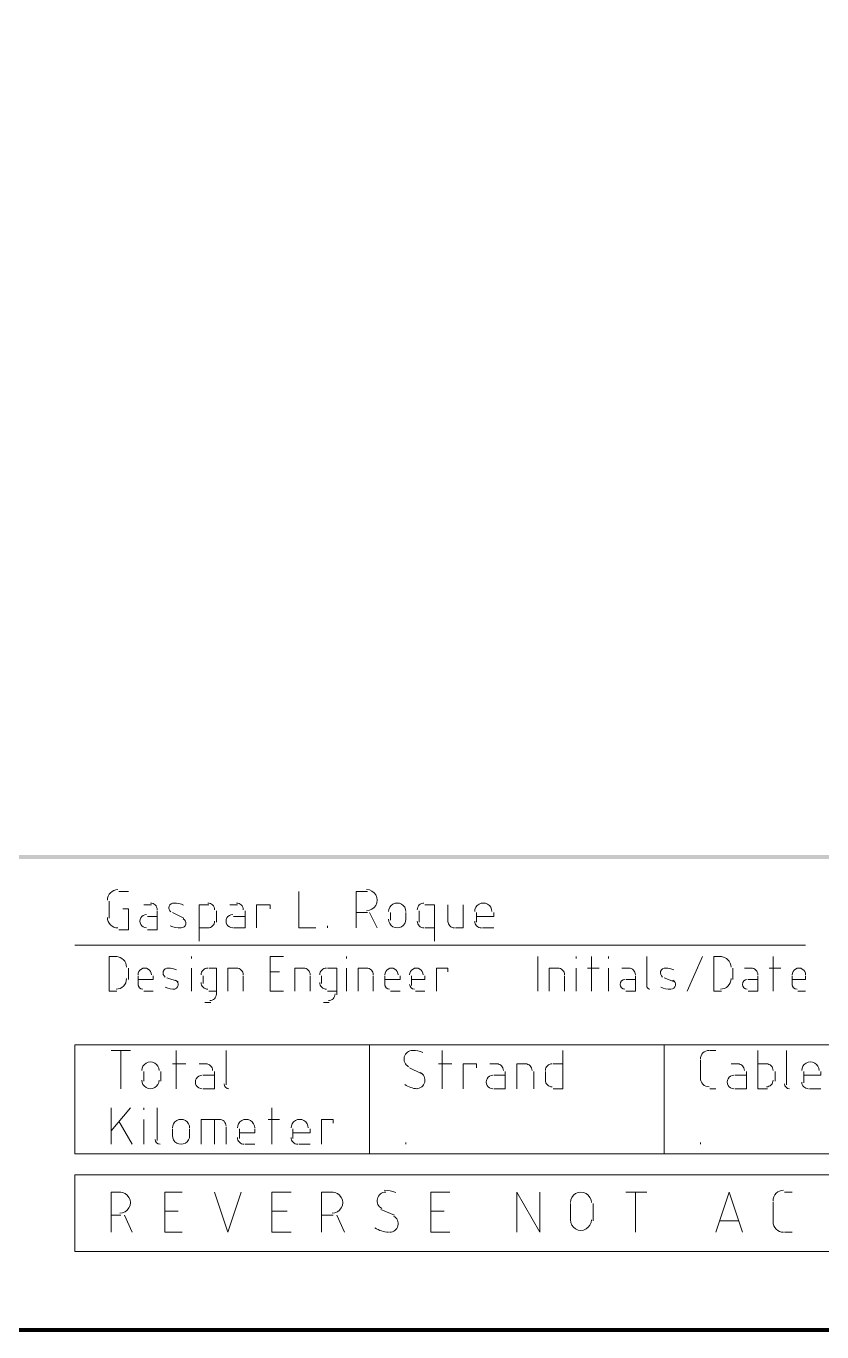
# Model space of a CAD drawing. Header units: millimetres. Extents: x 3.6 to 37.8, y 0.6 to 28.7.
# Drawn here: x 22.488 to 24.223, y 0.556 to 3.4 of the extents above; entities that cross this region are included whole.
import ezdxf

# ---------------------------------------------------------------- set-up
doc = ezdxf.new("R2010")
doc.units = ezdxf.units.MM
doc.layers.add('PDF_0', color=7, linetype='Continuous')

msp = doc.modelspace()

# ---------------------------------------------------------------- linework, layer by layer
at = {"layer": 'PDF_0', "lineweight": 0, "const_width": 0.00834}
msp.add_lwpolyline([(37.81912, 0.56017), (37.81912, 28.6618), (3.62095, 28.6618), (3.62095, 0.56017)], close=True, dxfattribs=at)
at = {"layer": 'PDF_0', "lineweight": 9}
for points in [[(22.69036, 1.5151), (22.71121, 1.5151)], [(23.08234, 1.5151), (23.08234, 1.43587), (23.11987, 1.43587)], [(23.20744, 1.43587), (23.20744, 1.5151), (23.23246, 1.5151)], [(22.66951, 1.45672), (22.66951, 1.49425)], [(22.74457, 1.48591), (22.76125, 1.48591)], [(22.8655, 1.40668), (22.8655, 1.48591), (22.88635, 1.48591)], [(22.93222, 1.48591), (22.9489, 1.48591)], [(22.9906, 1.43587), (22.9906, 1.48591), (23.01979, 1.48591), (23.01979, 1.47757)], [(23.37841, 1.40668), (23.37841, 1.48591), (23.35756, 1.48591)], [(23.4076, 1.48591), (23.4076, 1.44838)], [(23.42428, 1.43587), (23.44096, 1.43587), (23.44096, 1.48591)], [(22.6987, 1.47757), (22.71121, 1.47757), (22.71121, 1.4317), (22.69036, 1.4317)], [(22.77376, 1.4734), (22.77376, 1.4317), (22.75291, 1.4317)], [(22.75291, 1.46089), (22.77376, 1.46089)], [(22.80712, 1.46923), (22.83214, 1.45672)], [(22.90303, 1.4734), (22.90303, 1.44838)], [(22.96558, 1.4734), (22.96558, 1.43587), (22.94056, 1.43587)], [(22.94056, 1.46089), (22.96558, 1.46089)], [(23.23246, 1.46923), (23.20744, 1.46923)], [(23.23663, 1.46923), (23.25331, 1.43587)], [(23.2825, 1.45255), (23.2825, 1.46923)], [(23.31586, 1.46923), (23.31586, 1.45255)], [(23.34505, 1.4734), (23.34505, 1.44838)], [(23.47015, 1.44838), (23.47015, 1.46923)], [(23.50768, 1.46923), (23.50768, 1.46089), (23.47015, 1.46089)], [(22.88635, 1.43587), (22.8655, 1.43587)], [(23.14489, 1.43587), (23.14489, 1.44004)], [(23.35756, 1.43587), (23.37841, 1.43587)], [(23.50768, 1.43587), (23.48266, 1.43587)], [(22.68619, 1.37332), (22.66951, 1.37332), (22.66951, 1.29826), (22.68619, 1.29826)], [(22.84882, 1.36915), (22.84882, 1.37332)], [(23.04898, 1.29826), (23.01979, 1.29826), (23.01979, 1.37332), (23.04898, 1.37332)], [(23.18659, 1.36915), (23.18659, 1.37332)], [(23.60359, 1.29826), (23.60359, 1.37332)], [(23.68699, 1.36915), (23.68699, 1.37332)], [(23.72035, 1.29826), (23.72035, 1.37332)], [(23.75788, 1.36915), (23.75788, 1.37332)], [(23.84128, 1.3066), (23.84128, 1.37332)], [(23.92885, 1.29826), (23.96221, 1.37332)], [(24.00391, 1.37332), (23.98723, 1.37332), (23.98723, 1.29826), (24.00391, 1.29826)], [(24.1165, 1.29826), (24.1165, 1.37332)], [(22.71121, 1.32328), (22.71121, 1.3483)], [(22.84882, 1.29826), (22.84882, 1.3483)], [(22.90303, 1.28992), (22.90303, 1.3483), (22.88635, 1.3483)], [(22.92805, 1.29826), (22.92805, 1.3483), (22.9489, 1.3483)], [(23.04064, 1.33996), (23.01979, 1.33996)], [(23.074, 1.29826), (23.074, 1.3483), (23.09485, 1.3483)], [(23.16574, 1.28992), (23.16574, 1.3483), (23.14489, 1.3483)], [(23.18659, 1.29826), (23.18659, 1.3483)], [(23.21161, 1.29826), (23.21161, 1.3483), (23.23246, 1.3483)], [(23.38258, 1.29826), (23.38258, 1.3483), (23.4076, 1.3483), (23.4076, 1.33996)], [(23.62861, 1.29826), (23.62861, 1.3483), (23.64946, 1.3483)], [(23.68699, 1.29826), (23.68699, 1.3483)], [(23.71201, 1.3483), (23.73703, 1.3483)], [(23.75788, 1.29826), (23.75788, 1.3483)], [(23.78707, 1.3483), (23.80375, 1.3483)], [(24.02893, 1.32328), (24.02893, 1.3483)], [(24.05395, 1.3483), (24.07063, 1.3483)], [(24.10816, 1.3483), (24.13318, 1.3483)], [(22.73206, 1.31077), (22.73206, 1.33162)], [(22.76542, 1.33162), (22.76542, 1.32328), (22.73206, 1.32328)], [(22.79461, 1.32745), (22.81963, 1.31911)], [(22.87384, 1.33162), (22.87384, 1.31494)], [(22.96141, 1.33162), (22.96141, 1.29826)], [(23.10736, 1.33162), (23.10736, 1.29826)], [(23.13238, 1.33162), (23.13238, 1.31494)], [(23.24497, 1.33162), (23.24497, 1.29826)], [(23.26999, 1.31077), (23.26999, 1.33162)], [(23.30335, 1.33162), (23.30335, 1.32328), (23.26999, 1.32328)], [(23.32837, 1.31077), (23.32837, 1.33162)], [(23.35756, 1.33162), (23.35756, 1.32328), (23.32837, 1.32328)], [(23.66197, 1.33162), (23.66197, 1.29826)], [(23.81626, 1.33162), (23.81626, 1.29826), (23.79541, 1.29826)], [(23.79541, 1.32328), (23.81626, 1.32328)], [(23.87881, 1.32745), (23.89966, 1.31911)], [(24.08314, 1.33162), (24.08314, 1.29826), (24.06229, 1.29826)], [(24.06229, 1.32328), (24.08314, 1.32328)], [(24.1582, 1.31077), (24.1582, 1.33162)], [(24.18739, 1.33162), (24.18739, 1.32328), (24.1582, 1.32328)], [(22.76542, 1.29826), (22.74457, 1.29826)], [(22.88635, 1.29826), (22.90303, 1.29826)], [(23.14489, 1.29826), (23.16574, 1.29826)], [(23.30335, 1.29826), (23.2825, 1.29826)], [(23.35756, 1.29826), (23.33671, 1.29826)], [(24.18739, 1.29826), (24.17071, 1.29826)], [(22.87801, 1.27324), (22.89052, 1.27324)], [(23.13655, 1.27324), (23.14906, 1.27324)], [(22.67368, 1.16899), (22.71538, 1.16899)], [(22.69453, 1.08559), (22.69453, 1.16899)], [(22.81546, 1.08559), (22.81546, 1.16899)], [(22.92388, 1.09393), (22.92388, 1.16899)], [(23.39509, 1.08559), (23.39509, 1.16899)], [(23.6578, 1.16899), (23.6578, 1.08559), (23.63695, 1.08559)], [(23.97889, 1.16899), (23.9914, 1.16899)], [(24.08314, 1.16899), (24.08314, 1.08559), (24.10399, 1.08559)], [(24.14569, 1.09393), (24.14569, 1.16899)], [(22.80712, 1.1398), (22.83631, 1.1398)], [(22.8655, 1.1398), (22.88218, 1.1398)], [(23.38675, 1.1398), (23.41594, 1.1398)], [(23.44096, 1.08559), (23.44096, 1.1398), (23.47015, 1.1398), (23.47015, 1.13146)], [(23.49934, 1.1398), (23.51602, 1.1398)], [(23.55772, 1.08559), (23.55772, 1.1398), (23.57857, 1.1398)], [(23.63695, 1.1398), (23.6578, 1.1398)], [(23.95804, 1.10644), (23.95804, 1.14814)], [(24.02476, 1.1398), (24.04144, 1.1398)], [(24.10399, 1.1398), (24.08314, 1.1398)], [(22.74457, 1.10227), (22.74457, 1.12312)], [(22.7821, 1.12312), (22.7821, 1.10227)], [(22.89886, 1.12312), (22.89886, 1.08559), (22.87384, 1.08559)], [(22.87384, 1.11478), (22.89886, 1.11478)], [(23.3242, 1.13146), (23.34922, 1.11895)], [(23.5327, 1.12312), (23.5327, 1.08559), (23.50768, 1.08559)], [(23.50768, 1.11478), (23.5327, 1.11478)], [(23.59525, 1.12312), (23.59525, 1.08559)], [(23.62027, 1.10227), (23.62027, 1.12312)], [(24.05812, 1.12312), (24.05812, 1.08559), (24.0331, 1.08559)], [(24.0331, 1.11478), (24.05812, 1.11478)], [(24.12067, 1.10227), (24.12067, 1.12312)], [(24.18322, 1.0981), (24.18322, 1.12312)], [(24.22075, 1.12312), (24.22075, 1.11478), (24.18322, 1.11478)], [(23.9914, 1.08559), (23.97889, 1.08559)], [(24.22075, 1.08559), (24.19573, 1.08559)], [(22.67368, 0.96466), (22.67368, 1.04389)], [(22.71538, 1.04389), (22.67368, 0.99385)], [(22.74457, 1.03972), (22.74457, 1.04389)], [(22.77376, 0.973), (22.77376, 1.04389)], [(23.02396, 0.96466), (23.02396, 1.04389)], [(22.69036, 1.0147), (22.71955, 0.96466)], [(22.74457, 0.96466), (22.74457, 1.01887)], [(22.80712, 0.98134), (22.80712, 0.99802)], [(22.84465, 0.99802), (22.84465, 0.98134)], [(22.86967, 0.96466), (22.86967, 1.01887), (22.91137, 1.01887)], [(22.89886, 0.96466), (22.89886, 1.01887)], [(22.92388, 1.00219), (22.92388, 0.96466)], [(22.95307, 0.97717), (22.95307, 0.99802)], [(22.98643, 0.99802), (22.98643, 0.98968), (22.95307, 0.98968)], [(23.01562, 1.01887), (23.04064, 1.01887)], [(23.06983, 0.97717), (23.06983, 0.99802)], [(23.10736, 0.99802), (23.10736, 0.98968), (23.06983, 0.98968)], [(23.13238, 0.96466), (23.13238, 1.01887), (23.1574, 1.01887), (23.1574, 1.01053)], [(23.31586, 0.96466), (23.31586, 0.96883)], [(23.95804, 0.96466), (23.95804, 0.96883)], [(22.98643, 0.96466), (22.96558, 0.96466)], [(23.10736, 0.96466), (23.08234, 0.96466)], [(22.67368, 0.77284), (22.67368, 0.86041), (22.69453, 0.86041)], [(22.82797, 0.77284), (22.79044, 0.77284), (22.79044, 0.86041), (22.82797, 0.86041)], [(22.89886, 0.86041), (22.92805, 0.77284), (22.95724, 0.86041)], [(23.06566, 0.77284), (23.02396, 0.77284), (23.02396, 0.86041), (23.06566, 0.86041)], [(23.13238, 0.77284), (23.13238, 0.86041), (23.1574, 0.86041)], [(23.41177, 0.77284), (23.37007, 0.77284), (23.37007, 0.86041), (23.41177, 0.86041)], [(23.55772, 0.77284), (23.55772, 0.86041), (23.60776, 0.77284), (23.60776, 0.86041)], [(23.79541, 0.86041), (23.84128, 0.86041)], [(23.81626, 0.77284), (23.81626, 0.86041)], [(23.9914, 0.77284), (24.02059, 0.86041), (24.04978, 0.77284)], [(24.14152, 0.86041), (24.1582, 0.86041)], [(23.67448, 0.79786), (23.67448, 0.83539)], [(23.72452, 0.83539), (23.72452, 0.79786)], [(24.1165, 0.79369), (24.1165, 0.83956)], [(22.69453, 0.81037), (22.67368, 0.81037)], [(22.70287, 0.81037), (22.71955, 0.77284)], [(22.81963, 0.81871), (22.79044, 0.81871)], [(23.05732, 0.81871), (23.02396, 0.81871)], [(23.1574, 0.81037), (23.13238, 0.81037)], [(23.16574, 0.81037), (23.18242, 0.77284)], [(23.26165, 0.82288), (23.29084, 0.81037)], [(23.39926, 0.81871), (23.37007, 0.81871)], [(24.04144, 0.79786), (23.99974, 0.79786)], [(24.1582, 0.77284), (24.14152, 0.77284)]]:
    msp.add_lwpolyline(points, dxfattribs=at)
for points in [[(22.83149, 1.48548, 0.0944784), (22.81091, 1.49005, 0.7874404), (22.80398, 1.47063)], [(22.80222, 1.44045, 0.1417303), (22.82598, 1.43587, 0.7873856), (22.83055, 1.45562)], [(22.81568, 1.34438, 0.0944757), (22.79815, 1.34828, 0.7874404), (22.79147, 1.32885)], [(23.89988, 1.34438, 0.0944757), (23.88235, 1.34828, 0.7874404), (23.87567, 1.32885)], [(23.8716, 1.30657, 0.141732), (23.8935, 1.30243, 0.7873856), (23.89807, 1.32218)], [(23.35321, 1.16455, 0.094474), (23.331, 1.16899, 0.7874153), (23.32197, 1.13349)]]:
    msp.add_lwpolyline(points, format="xyb", dxfattribs=at)
at = {"layer": 'PDF_0', "color": 8, "lineweight": 0, "true_color": 0x7f7f7f}
msp.add_lwpolyline([(22.59445, 1.39834), (24.18739, 1.39834)], dxfattribs=at)
at = {"layer": 'PDF_0', "color": 254, "lineweight": 0, "true_color": 0xdcdcdc}
for points in [[(22.59445, 0.94381), (25.80535, 0.94381), (25.80535, 1.1815), (22.59445, 1.1815)], [(22.59445, 0.89794), (25.80535, 0.89794), (25.80535, 0.73114), (22.59445, 0.73114)]]:
    msp.add_lwpolyline(points, close=True, dxfattribs=at)
for points in [[(23.23663, 0.94381), (23.23663, 1.1815)], [(23.87881, 0.94381), (23.87881, 1.1815)]]:
    msp.add_lwpolyline(points, dxfattribs=at)
at = {"layer": 'PDF_0', "lineweight": 9}
for centre, radius, start, end in [((22.68827, 1.49634), 0.02293, 89.99975, 180.00025), ((23.23038, 1.49633), 0.02293, 269.99975, 90.00025), ((22.75917, 1.47549), 0.01459, 359.99878, 90.00122), ((22.88427, 1.47549), 0.01459, 359.99878, 90.00122), ((22.94682, 1.47549), 0.01459, 359.99878, 90.00122), ((23.2971, 1.47132), 0.01876, 359.99945, 180.00055), ((23.35547, 1.47549), 0.01459, 89.99878, 180.00122), ((23.48475, 1.47132), 0.01876, 359.99945, 180.00055), ((22.68827, 1.4588), 0.02293, 179.99975, 270.00025), ((22.75082, 1.45047), 0.01459, 89.99878, 270.00122), ((22.88427, 1.45046), 0.01459, 269.99878, 0.00122), ((22.93847, 1.45047), 0.01459, 89.99878, 270.00122), ((23.29709, 1.45463), 0.01876, 179.99945, 0.00055), ((23.35547, 1.45046), 0.01459, 179.99878, 270.00122), ((23.42219, 1.45046), 0.01459, 179.99878, 270.00122), ((23.48057, 1.45046), 0.01459, 179.99878, 270.00122), ((22.68411, 1.35039), 0.02293, 359.99975, 90.00025), ((24.00183, 1.35039), 0.02293, 359.99975, 90.00025), ((22.74666, 1.33371), 0.01459, 359.99878, 180.00122), ((22.88426, 1.33371), 0.01459, 89.99878, 180.00122), ((22.94682, 1.33371), 0.01459, 359.99878, 90.00122), ((23.09277, 1.33371), 0.01459, 359.99878, 90.00122), ((23.1428, 1.33371), 0.01459, 89.99878, 180.00122), ((23.23038, 1.33371), 0.01459, 359.99878, 90.00122), ((23.28459, 1.33371), 0.01459, 359.99878, 180.00122), ((23.3388, 1.33371), 0.01459, 359.99878, 180.00122), ((23.64738, 1.33371), 0.01459, 359.99878, 90.00122), ((23.80167, 1.33371), 0.01459, 359.99878, 90.00122), ((24.06855, 1.33371), 0.01459, 359.99878, 90.00122), ((24.1728, 1.33371), 0.01459, 359.99878, 180.00122), ((22.68411, 1.32536), 0.02293, 269.99975, 0.00025), ((22.74249, 1.31286), 0.01043, 180.00138, 269.99862), ((22.8092, 1.31286), 0.01043, 270.52671, 63.39226), ((22.88426, 1.31702), 0.01459, 179.99878, 270.00122), ((23.1428, 1.31702), 0.01459, 179.99878, 270.00122), ((23.28042, 1.31286), 0.01043, 180.00138, 269.99862), ((23.33463, 1.31286), 0.01043, 180.00138, 269.99862), ((23.79333, 1.31285), 0.01043, 90.00138, 269.99862), ((23.84754, 1.30869), 0.00626, 180.00133, 269.99867), ((24.00183, 1.32536), 0.02293, 269.99975, 0.00025), ((24.06021, 1.31285), 0.01043, 90.00138, 269.99862), ((24.16863, 1.31286), 0.01043, 180.00138, 269.99862), ((22.8092, 1.34204), 0.03961, 243.56064, 275.82829), ((22.88844, 1.292), 0.01459, 269.99878, 0.00122), ((23.14698, 1.292), 0.01459, 269.99878, 0.00122), ((23.9768, 1.15023), 0.01876, 89.99945, 180.00055), ((22.75917, 1.12521), 0.01876, 359.99945, 180.00055), ((22.8801, 1.12521), 0.01459, 359.99878, 90.00122), ((23.51394, 1.12521), 0.01459, 359.99878, 90.00122), ((23.57649, 1.12521), 0.01459, 359.99878, 90.00122), ((23.63486, 1.12521), 0.01459, 89.99878, 180.00122), ((24.03936, 1.12521), 0.01459, 359.99878, 90.00122), ((24.10191, 1.12521), 0.01459, 359.99878, 90.00122), ((24.19782, 1.12521), 0.01876, 359.99945, 180.00055), ((22.87175, 1.10019), 0.01459, 89.99878, 270.00122), ((23.3388, 1.10436), 0.01877, 270.24207, 63.11147), ((23.50559, 1.10019), 0.01459, 89.99878, 270.00122), ((24.03101, 1.10019), 0.01459, 89.99878, 270.00122), ((22.75916, 1.10435), 0.01876, 179.99945, 0.00055), ((22.93014, 1.09602), 0.01043, 180.00138, 269.99862), ((23.34296, 1.13771), 0.05212, 235.43084, 267.69895), ((23.63486, 1.10435), 0.01459, 179.99878, 270.00122), ((23.9768, 1.10852), 0.01876, 179.99945, 270.00055), ((24.10191, 1.10435), 0.01459, 269.99878, 0.00122), ((24.15195, 1.09602), 0.01043, 180.00138, 269.99862), ((24.19364, 1.10018), 0.01459, 179.99878, 270.00122), ((22.82589, 1.00011), 0.01876, 359.99945, 180.00055), ((22.90929, 1.00428), 0.01459, 359.99878, 90.00122), ((22.96767, 1.00011), 0.01876, 359.99945, 180.00055), ((23.08443, 1.00011), 0.01876, 359.99945, 180.00055), ((22.78002, 0.97509), 0.01043, 180.00138, 269.99862), ((22.82588, 0.98342), 0.01876, 179.99945, 0.00055), ((22.96349, 0.97925), 0.01459, 179.99878, 270.00122), ((23.08025, 0.97925), 0.01459, 179.99878, 270.00122), ((22.69245, 0.83747), 0.02293, 269.99975, 90.00025), ((23.15532, 0.83747), 0.02293, 269.99975, 90.00025), ((23.27207, 0.84164), 0.01877, 90.24207, 243.11137), ((23.2679, 0.79577), 0.06881, 67.89626, 89.48333), ((23.69742, 0.83748), 0.02293, 359.99975, 180.00025), ((24.13943, 0.84165), 0.02293, 89.99975, 180.00025), ((23.28042, 0.79161), 0.01877, 270.24207, 63.11137), ((23.69741, 0.79994), 0.02293, 179.99975, 0.00025), ((23.28041, 0.82913), 0.05629, 235.43039, 267.69865), ((24.13943, 0.79577), 0.02293, 179.99975, 270.00025)]:
    msp.add_arc(centre, radius, start, end, dxfattribs=at)
at = {"layer": 'PDF_0', "transparency": 33554559}
for points in [[(3.62095, 1.59433), (3.62095, 1.58599), (37.81912, 1.59433)], [(3.62095, 1.58599), (37.81912, 1.59433), (37.81912, 1.58599)]]:
    msp.add_solid(points, dxfattribs=at)

doc.saveas('drawing.dxf')
